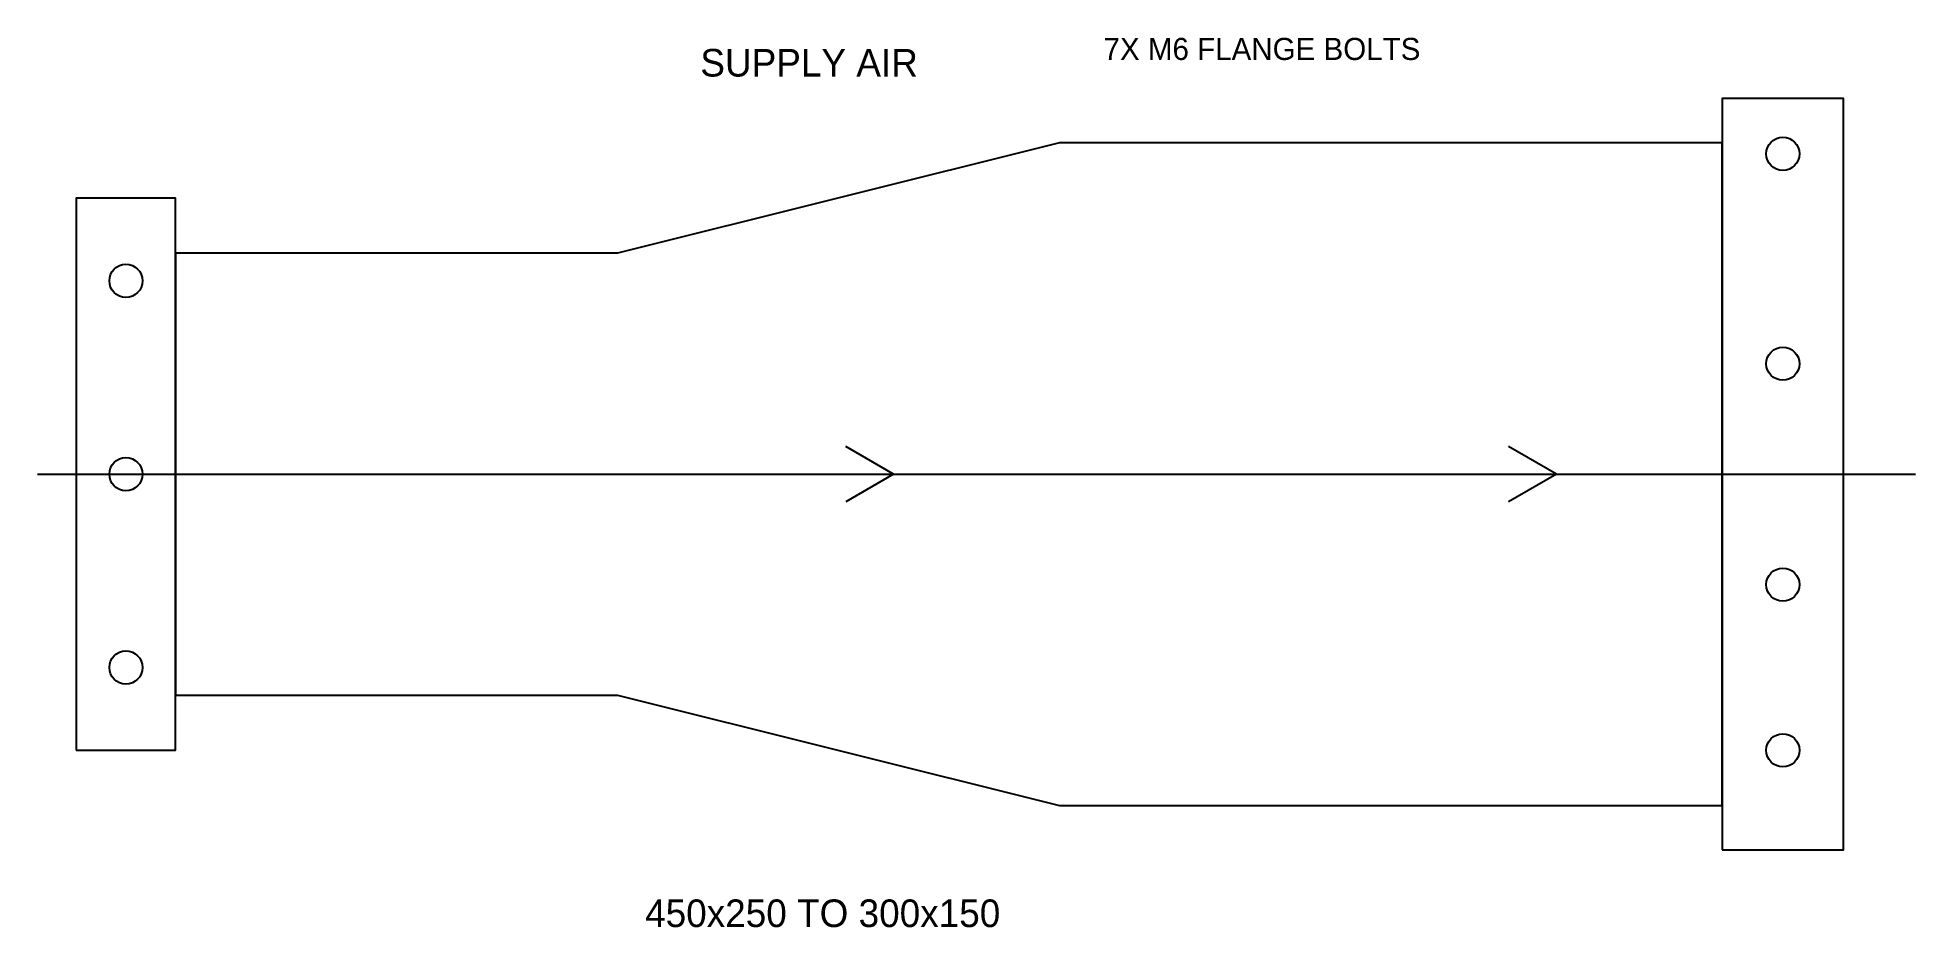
# Model space of a CAD drawing. Header units: millimetres. Extents: x -25 to 315, y -22 to 139.
import ezdxf

# ---------------------------------------------------------------- set-up
doc = ezdxf.new("R2010")
doc.units = ezdxf.units.MM
for name, color, linetype in [('ARROW', 3, 'CONTINUOUS'), ('BOLT', 1, 'CONTINUOUS'), ('CENTER', 5, 'CONTINUOUS'), ('DIM', 2, 'CONTINUOUS'), ('DUCT', 4, 'CONTINUOUS'), ('FLANGE', 6, 'CONTINUOUS'), ('NOTE', 2, 'CONTINUOUS'), ('TEXT', 7, 'CONTINUOUS')]:
    doc.layers.add(name, color=color, linetype=linetype)

msp = doc.modelspace()

# ---------------------------------------------------------------- linework, layer by layer
at = {"layer": 'ARROW'}
for p, q in [((130, 60), (121.34, 65)), ((250, 60), (241.34, 65)), ((55, 60), (130, 60)), ((130, 60), (121.34, 55)), ((180, 60), (250, 60)), ((250, 60), (241.34, 55))]:
    msp.add_line(p, q, dxfattribs=at)
at = {"layer": 'BOLT'}
for centre in [(291, 118), (-9, 95), (291, 80), (-9, 60), (291, 40), (-9, 25), (291, 10)]:
    msp.add_circle(centre, 3, dxfattribs=at)
at = {"layer": 'CENTER'}
msp.add_line((-25, 60), (315, 60), dxfattribs=at)
at = {"layer": 'DUCT'}
msp.add_lwpolyline([(0, 20), (80, 20), (160, 0), (280, 0), (280, 120), (160, 120), (80, 100), (0, 100)], close=True, dxfattribs=at)
at = {"layer": 'FLANGE'}
for points in [[(280, -8), (302, -8), (302, 128), (280, 128)], [(-18, 10), (0, 10), (0, 110), (-18, 110)]]:
    msp.add_lwpolyline(points, close=True, dxfattribs=at)

# ---------------------------------------------------------------- texts
at = {"layer": 'DIM'}
msp.add_text('450x250 TO 300x150', height=5, dxfattribs=at).set_placement((85, -22))
at = {"layer": 'NOTE'}
msp.add_text('7X M6 FLANGE BOLTS', height=4, dxfattribs=at).set_placement((168, 135))
at = {"layer": 'TEXT'}
msp.add_text('SUPPLY AIR', height=5, dxfattribs=at).set_placement((95, 132))

doc.saveas('drawing.dxf')
